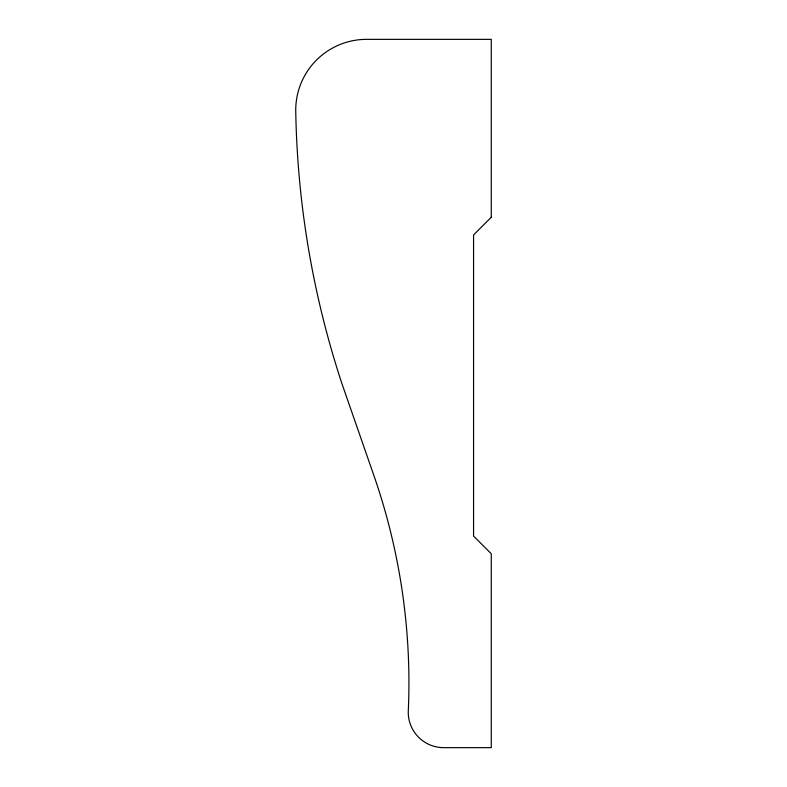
<?xml version="1.0" encoding="UTF-8"?>
<svg xmlns="http://www.w3.org/2000/svg" width="787" height="787" viewBox="0 0 787 787"><rect width="100%" height="100%" fill="white"/><g stroke="black" fill="none" stroke-linecap="round" stroke-linejoin="round"><path stroke-width="1.18" d="M491.275 217.242L473.567 234.949L473.567 536.055L491.275 553.763L491.275 747.65L443.661 747.65A35.415 35.415 0 0 1 408.246 712.235A631.597 631.597 0 0 0 373.894 475.555L341.942 383.653A920.8 920.8 0 0 1 295.725 110.2A70.83 70.83 0 0 1 366.555 39.35L491.275 39.35L491.275 217.242"/></g></svg>
